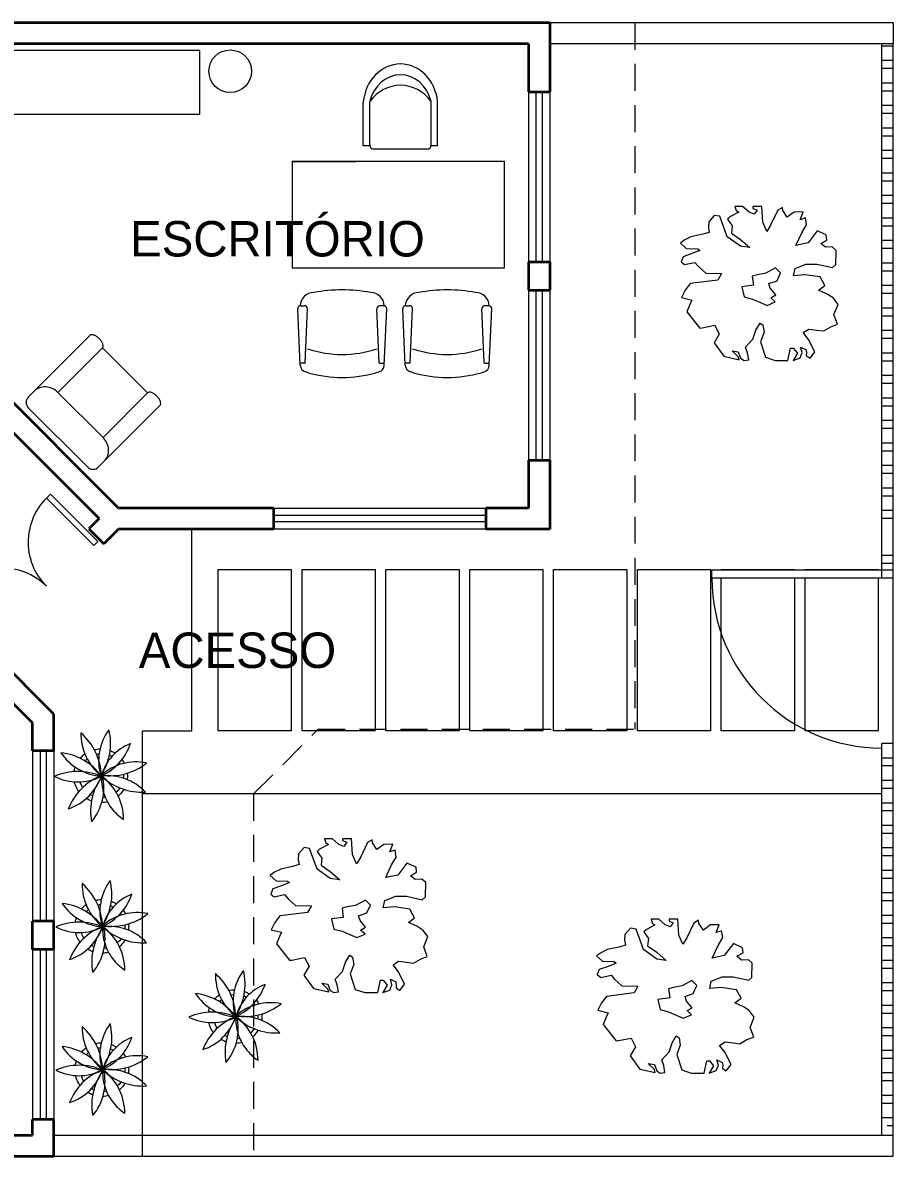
# Model space of a CAD drawing. Header units: millimetres. Extents: x 283.2 to 350.7, y 104.5 to 135.2.
# Drawn here: x 297.1 to 303.24, y 126.59 to 134.59 of the extents above; entities that cross this region are included whole.
import ezdxf

# ---------------------------------------------------------------- set-up
doc = ezdxf.new("R2010")
doc.units = ezdxf.units.MM
doc.linetypes.add('DASHED2', pattern=[9.525, 6.35, -3.175])
doc.layers.get('0').update_dxf_attribs({"lineweight": 0})
for name, color, linetype, lineweight in [('bajo', 5, 'Continuous', 13), ('carga', 6, 'Continuous', 35), ('muebles', 2, 'Continuous', 13), ('niveles', 40, 'Continuous', 0), ('proyecciones', 202, 'DASHED2', 0), ('puertas y ventanas', 73, 'Continuous', 0), ('árboles', 74, 'Continuous', 0)]:
    doc.layers.add(name, color=color, linetype=linetype, lineweight=lineweight)

# ---------------------------------------------------------------- blocks, each defined once
blk = doc.blocks.new('b arbol17')
for p, q in [((-0.306, 1.599), (-0.456, 1.599)), ((-0.456, 1.599), (-0.433, 1.519)), ((-0.18, 1.488), (-0.306, 1.599)), ((0.067, 1.599), (-0.105, 1.599)), ((-0.105, 1.599), (-0.105, 1.562)), ((-0.105, 1.562), (-0.025, 1.531)), ((0.085, 1.291), (0.067, 1.599)), ((0.47, 1.581), (0.378, 1.525)), ((0.476, 1.519), (0.47, 1.581)), ((-0.858, 1.427), (-0.968, 1.303)), ((-0.749, 1.408), (-0.858, 1.427)), ((-0.605, 1.008), (-0.749, 1.408)), ((-0.554, 1.396), (-0.6, 1.353)), ((-0.6, 1.353), (-0.508, 1.223)), ((-0.381, 1.488), (-0.554, 1.396)), ((-0.433, 1.519), (-0.381, 1.488)), ((-0.082, 1.451), (-0.18, 1.488)), ((-0.025, 1.531), (-0.082, 1.451)), ((0.378, 1.525), (0.24, 1.236)), ((0.562, 1.39), (0.476, 1.519)), ((0.7, 1.488), (0.562, 1.39)), ((0.872, 1.494), (0.7, 1.488)), ((0.815, 1.341), (0.872, 1.494)), ((0.918, 1.377), (0.815, 1.341)), ((0.941, 1.242), (0.918, 1.377)), ((-0.968, 1.303), (-0.973, 1.193)), ((-0.973, 1.193), (-0.956, 1.094)), ((-0.508, 1.223), (-0.525, 1.082)), ((0.165, 1.112), (0.085, 1.291)), ((0.24, 1.236), (0.165, 1.112)), ((0.849, 1.088), (0.941, 1.242)), ((1.148, 1.125), (0.97, 0.891)), ((1.326, 1.045), (1.148, 1.125)), ((-1.445, 0.94), (-1.519, 0.885)), ((-1.519, 0.885), (-1.405, 0.78)), ((-1.313, 1.008), (-1.445, 0.94)), ((-1.083, 1.057), (-1.313, 1.008)), ((-0.956, 1.094), (-1.083, 1.057)), ((-0.347, 0.823), (-0.605, 1.008)), ((-0.525, 1.082), (-0.347, 0.959)), ((-0.347, 0.959), (-0.163, 0.798)), ((0.734, 0.841), (0.849, 1.088)), ((0.97, 0.891), (0.734, 0.841)), ((1.217, 0.878), (1.338, 0.946)), ((1.338, 0.946), (1.326, 1.045)), ((-1.295, 0.681), (-1.468, 0.62)), ((-1.405, 0.78), (-1.18, 0.774)), ((-1.14, 0.743), (-1.295, 0.681)), ((-1.18, 0.774), (-1.14, 0.743)), ((-0.163, 0.798), (-0.347, 0.823)), ((1.309, 0.805), (1.217, 0.878)), ((1.441, 0.811), (1.309, 0.805)), ((1.516, 0.743), (1.441, 0.811)), ((1.51, 0.466), (1.516, 0.743)), ((-1.468, 0.62), (-1.508, 0.521)), ((-1.508, 0.521), (-1.439, 0.466)), ((-1.439, 0.466), (-1.238, 0.509)), ((-1.238, 0.509), (-1.169, 0.429)), ((0.717, 0.392), (0.93, 0.478)), ((0.93, 0.478), (1.142, 0.478)), ((1.142, 0.478), (1.447, 0.41)), ((1.447, 0.41), (1.51, 0.466)), ((-1.169, 0.429), (-1.025, 0.299)), ((-1.025, 0.299), (-0.715, 0.293)), ((-0.715, 0.293), (-0.789, 0.164)), ((-0.019, 0.269), (-0.117, 0.244)), ((-0.117, 0.244), (-0.094, 0.065)), ((0.148, 0.299), (-0.019, 0.269)), ((0.338, 0.404), (0.148, 0.299)), ((0.435, 0.306), (0.338, 0.404)), ((0.366, 0.152), (0.435, 0.306)), ((0.688, 0.25), (0.717, 0.392)), ((0.907, 0.269), (0.688, 0.25)), ((1.206, 0.225), (0.907, 0.269)), ((1.298, 0.059), (1.206, 0.225)), ((-1.33, 0.096), (-1.427, -0.033)), ((-0.789, 0.164), (-1.33, 0.096)), ((-0.094, 0.065), (-0.324, 0.035)), ((-0.324, 0.035), (-0.278, -0.163)), ((0.205, 0.096), (0.366, 0.152)), ((0.234, 0.004), (0.205, 0.096)), ((0.343, -0.126), (0.234, 0.004)), ((1.177, -0.033), (1.298, 0.059)), ((-1.427, -0.033), (-1.497, -0.175)), ((-1.497, -0.175), (-1.295, -0.224)), ((-0.278, -0.163), (-0.117, -0.206)), ((-0.117, -0.206), (-0.013, -0.249)), ((0.246, -0.181), (0.343, -0.126)), ((0.332, -0.261), (0.246, -0.181)), ((1.344, -0.107), (1.177, -0.033)), ((1.459, -0.181), (1.344, -0.107)), ((1.556, -0.31), (1.459, -0.181)), ((-1.336, -0.31), (-1.393, -0.452)), ((-1.295, -0.224), (-1.336, -0.31)), ((-0.013, -0.249), (0.171, -0.329)), ((0.171, -0.329), (0.332, -0.261)), ((1.476, -0.508), (1.556, -0.31)), ((-1.393, -0.452), (-1.14, -0.772)), ((1.545, -0.698), (1.476, -0.508)), ((-1.14, -0.772), (-1.094, -0.766)), ((-1.094, -0.766), (-0.847, -0.717)), ((-0.847, -0.717), (-0.761, -0.889)), ((-0.105, -0.988), (-0.048, -0.809)), ((-0.048, -0.809), (0.033, -0.674)), ((0.033, -0.674), (0.09, -0.711)), ((0.113, -0.853), (0.044, -1.037)), ((0.09, -0.711), (0.113, -0.853)), ((0.878, -0.859), (0.987, -0.791)), ((0.981, -0.994), (0.878, -0.859)), ((0.987, -0.791), (1.142, -0.809)), ((1.142, -0.809), (1.275, -0.828)), ((1.275, -0.828), (1.413, -0.748)), ((1.413, -0.748), (1.545, -0.698)), ((-0.761, -0.889), (-0.864, -1.062)), ((-0.864, -1.062), (-0.674, -1.321)), ((-0.249, -1.142), (-0.105, -0.988)), ((0.044, -1.037), (0.142, -1.339)), ((1.102, -1.234), (0.981, -0.994)), ((-0.674, -1.321), (-0.375, -1.388)), ((-0.393, -1.333), (-0.513, -1.216)), ((-0.513, -1.216), (-0.393, -1.234)), ((-0.393, -1.234), (-0.347, -1.358)), ((-0.209, -1.253), (-0.249, -1.142)), ((-0.186, -1.388), (-0.209, -1.253)), ((0.579, -1.401), (0.631, -1.161)), ((0.631, -1.161), (0.682, -1.161)), ((0.763, -1.259), (0.677, -1.401)), ((0.682, -1.161), (0.763, -1.259)), ((0.815, -1.352), (0.855, -1.247)), ((0.855, -1.247), (0.826, -1.142)), ((0.826, -1.142), (0.93, -1.191)), ((0.93, -1.191), (0.941, -1.247)), ((0.941, -1.247), (0.936, -1.308)), ((0.936, -1.308), (1.01, -1.358)), ((1.01, -1.358), (1.102, -1.234)), ((-0.375, -1.388), (-0.393, -1.333)), ((-0.347, -1.358), (-0.278, -1.401)), ((-0.278, -1.401), (-0.186, -1.388)), ((0.142, -1.339), (0.326, -1.401)), ((0.326, -1.401), (0.579, -1.401)), ((0.677, -1.401), (0.815, -1.352))]:
    blk.add_line(p, q)

msp = doc.modelspace()

# ---------------------------------------------------------------- linework, layer by layer
at = {"layer": 'bajo'}
for p, q in [((303.2416, 134.5859), (300.8166, 134.5859)), ((303.2416, 134.5859), (303.2416, 134.4359)), ((303.2416, 134.4359), (300.8166, 134.4359)), ((300.6666, 134.0984), (300.6666, 132.8984)), ((300.8166, 134.0984), (300.8166, 132.8984)), ((300.6666, 132.6984), (300.6666, 131.4984)), ((300.8166, 132.6984), (300.8166, 131.4984)), ((298.8666, 131.1609), (300.3666, 131.1609)), ((300.3666, 131.0109), (298.8666, 131.0109)), ((297.1666, 129.4465), (297.1666, 128.2465)), ((297.3166, 129.4465), (297.3166, 128.2465)), ((297.1666, 128.0465), (297.1666, 126.8465)), ((297.3166, 128.0465), (297.3166, 126.8465)), ((297.3166, 126.7359), (303.2416, 126.7359)), ((303.2416, 126.5859), (303.2416, 126.7359)), ((297.3166, 126.5859), (303.2416, 126.5859))]:
    msp.add_line(p, q, dxfattribs=at)
at = {"layer": 'carga'}
for p, q in [((300.8166, 134.5859), (283.2416, 134.5859)), ((300.8166, 134.5859), (300.8166, 134.0984)), ((300.6666, 134.4359), (296.7666, 134.4359)), ((300.6666, 134.4359), (300.6666, 134.0984)), ((300.6666, 134.0984), (300.8166, 134.0984)), ((300.6666, 132.8984), (300.6666, 132.6984)), ((300.6666, 132.8984), (300.8166, 132.8984)), ((300.8166, 132.8984), (300.8166, 132.6984)), ((300.6666, 132.6984), (300.8166, 132.6984)), ((297.7727, 131.1609), (296.8485, 132.0852)), ((297.6356, 131.0859), (296.7424, 131.9791)), ((300.6666, 131.4984), (300.6666, 131.1609)), ((300.6666, 131.4984), (300.8166, 131.4984)), ((300.8166, 131.4984), (300.8166, 131.0109)), ((298.8666, 131.1609), (297.7727, 131.1609)), ((298.8666, 131.1609), (298.8666, 131.0109)), ((300.3666, 131.1609), (300.3666, 131.0109)), ((300.6666, 131.1609), (300.3666, 131.1609)), ((297.6356, 131.0859), (297.5647, 131.015)), ((297.5647, 131.015), (297.6707, 130.909)), ((297.7727, 131.0109), (297.6707, 130.909)), ((298.8666, 131.0109), (297.7727, 131.0109)), ((300.8166, 131.0109), (300.3666, 131.0109)), ((297.1666, 129.6449), (295.8935, 130.918)), ((297.3166, 129.707), (296.8927, 130.1309)), ((297.3166, 129.4465), (297.3166, 129.707)), ((297.1666, 129.4465), (297.1666, 129.6449)), ((297.3166, 129.4465), (297.1666, 129.4465)), ((297.1666, 128.0465), (297.1666, 128.2465)), ((297.3166, 128.2465), (297.1666, 128.2465)), ((297.3166, 128.0465), (297.3166, 128.2465)), ((297.3166, 128.0465), (297.1666, 128.0465)), ((297.3166, 126.8465), (297.1666, 126.8465)), ((297.1666, 126.7359), (297.1666, 126.8465)), ((297.3166, 126.5859), (297.3166, 126.8465)), ((293.3416, 126.7359), (297.1666, 126.7359)), ((288.6666, 126.5859), (297.3166, 126.5859))]:
    msp.add_line(p, q, dxfattribs=at)
at = {"layer": 'muebles'}
for p, q in [((298.3479, 134.3907), (296.8479, 134.3907)), ((298.3479, 133.9407), (298.3479, 134.3907)), ((299.5007, 133.7177), (299.5007, 134.0261)), ((299.547, 133.7244), (299.547, 134.0293)), ((299.9793, 133.7244), (299.9793, 134.0293)), ((300.0256, 133.7177), (300.0256, 134.0293)), ((296.8479, 133.9407), (298.3479, 133.9407)), ((299.5474, 133.7177), (299.5007, 133.7177)), ((299.9531, 133.6944), (299.5732, 133.6944)), ((300.0256, 133.7177), (299.9793, 133.7177)), ((298.9984, 133.6059), (298.9984, 132.8559)), ((298.9984, 133.6059), (299.4484, 133.6059)), ((300.4984, 133.6059), (298.9984, 133.6059)), ((300.4984, 132.8559), (300.4984, 133.6059)), ((298.9984, 132.8559), (300.4984, 132.8559)), ((299.0555, 132.1684), (299.0378, 132.5674)), ((299.0625, 132.5871), (299.0827, 132.5871)), ((299.0904, 132.185), (299.1074, 132.5674)), ((299.6134, 132.185), (299.5964, 132.5674)), ((299.6413, 132.5871), (299.6211, 132.5871)), ((299.6483, 132.1684), (299.666, 132.5674)), ((299.7968, 132.1684), (299.7791, 132.5674)), ((299.8038, 132.5871), (299.824, 132.5871)), ((299.8317, 132.185), (299.8487, 132.5674)), ((300.3547, 132.185), (300.3377, 132.5674)), ((300.3826, 132.5871), (300.3624, 132.5871)), ((300.3896, 132.1684), (300.4073, 132.5674)), ((299.0891, 132.1838), (299.0535, 132.1838)), ((299.6147, 132.1838), (299.6455, 132.1838)), ((299.8304, 132.1838), (299.7996, 132.1838)), ((300.356, 132.1838), (300.3916, 132.1838)), ((299.1134, 132.1151), (299.0924, 132.1213)), ((299.5904, 132.1151), (299.6114, 132.1213)), ((299.8547, 132.1151), (299.8337, 132.1213)), ((300.3317, 132.1151), (300.3527, 132.1213))]:
    msp.add_line(p, q, dxfattribs=at)
at = {"layer": 'muebles', "linetype": 'Continuous'}
msp.add_lwpolyline([(297.5706, 132.379), (297.1377, 131.9457, 0.414209), (297.1377, 131.8661), (297.5534, 131.4509, 0.414209), (297.6329, 131.451), (298.0658, 131.8843, 0.174705), (298.0709, 131.8961, 0.104203), (298.0685, 131.9129, 0.064948), (298.0589, 131.932, 0.051099), (298.0437, 131.9506, 0.051099), (298.0251, 131.9658, 0.064948), (298.006, 131.9753, 0.104203), (297.9892, 131.9778, 0.174705), (297.9774, 131.9727), (297.659, 132.2907, 0.174705), (297.6641, 132.3025, 0.104203), (297.6617, 132.3193, 0.064948), (297.6521, 132.3384, 0.051099), (297.6369, 132.357, 0.051099), (297.6183, 132.3722, 0.064948), (297.5992, 132.3817, 0.104203), (297.5824, 132.3841, 0.174705)], format="xyb", close=True, dxfattribs=at)
msp.add_lwpolyline([(297.659, 132.2907), (297.3454, 131.9767), (297.6638, 131.6587), (297.9774, 131.9727)], dxfattribs=at)
for points in [[(297.3454, 131.9767, 0.089445), (297.3055, 132.0045, 0.094272), (297.2596, 132.0159, 0.102013), (297.2146, 132.0092, 0.108253), (297.1775, 131.9855, 0.108253)], [(297.6727, 131.4908, 0.108253), (297.6964, 131.528, 0.102013), (297.703, 131.5729, 0.094272), (297.6916, 131.6188, 0.089445), (297.6638, 131.6587, 0.089445)]]:
    msp.add_lwpolyline(points, format="xyb", dxfattribs=at)
at = {"layer": 'muebles'}
msp.add_circle((298.5616, 134.2431), 0.1505, dxfattribs=at)
for centre, radius, start, end in [((299.151, 132.5865), 0.0951, 89.64558, 179.28423), ((299.3519, 131.6212), 1.079, 79.29948, 100.70052), ((299.5528, 132.5865), 0.0951, 0.71576, 90.35442), ((299.8923, 132.5865), 0.0951, 89.64558, 179.28424), ((300.0932, 131.6212), 1.079, 79.29948, 100.70052), ((300.2941, 132.5865), 0.0951, 0.71576, 90.35442), ((299.0575, 132.568), 0.0197, 75.48464, 181.82916), ((299.0877, 132.568), 0.0197, 358.17083, 104.51535), ((299.6161, 132.568), 0.0197, 75.48464, 181.82916), ((299.6463, 132.568), 0.0197, 358.17083, 104.51535), ((299.7988, 132.568), 0.0197, 75.48465, 181.82916), ((299.829, 132.568), 0.0197, 358.17084, 104.51535), ((300.3574, 132.568), 0.0197, 75.48465, 181.82916), ((300.3876, 132.568), 0.0197, 358.17084, 104.51535), ((299.3518, 133.019), 0.7743, 251.58124, 288.41875), ((300.0933, 133.019), 0.7743, 251.58125, 288.41875), ((299.107, 132.1707), 0.0515, 182.54038, 253.58008), ((299.0891, 132.1851), 0.00129, 270, 357.45961), ((299.5969, 132.1707), 0.0515, 286.41992, 357.45961), ((299.6147, 132.1851), 0.00129, 182.54038, 270), ((299.8483, 132.1707), 0.0515, 182.54039, 253.58008), ((299.8304, 132.1851), 0.00129, 270, 357.45961), ((300.3382, 132.1707), 0.0515, 286.41992, 357.45961), ((300.356, 132.1851), 0.00129, 182.54039, 270), ((299.3519, 132.9735), 0.8909, 254.47479, 285.52521), ((300.0932, 132.9735), 0.8909, 254.47479, 285.52521)]:
    msp.add_arc(centre, radius, start, end, dxfattribs=at)
for centre, major_axis, start_param, end_param in [((299.7633, 133.9923), (0, -0.3021), 1.693833, 4.600285), ((299.7632, 133.962), (0, -0.2561), 1.836941, 4.446244), ((299.7632, 133.8215), (0, -0.3229), 2.270248, 4.012938), ((299.5732, 133.7244), (0, -0.03), 4.712389, 6.283185), ((299.9531, 133.7244), (0, -0.03), 0, 1.570796)]:
    msp.add_ellipse(centre, major_axis=major_axis, ratio=0.875, start_param=start_param, end_param=end_param, dxfattribs=at)
at = {"layer": 'niveles'}
for p, q in [((303.1616, 130.6668), (303.1616, 134.4359)), ((303.2416, 134.4207), (303.1616, 134.4207)), ((303.2416, 126.7359), (303.2416, 134.4359)), ((303.2416, 134.3181), (303.1616, 134.3181)), ((303.2416, 134.262), (303.1616, 134.262)), ((303.2416, 134.1593), (303.1616, 134.1593)), ((303.2416, 134.1032), (303.1616, 134.1032)), ((303.2416, 134.0006), (303.1616, 134.0006)), ((303.2416, 133.9445), (303.1616, 133.9445)), ((303.2416, 133.8418), (303.1616, 133.8418)), ((303.2416, 133.7857), (303.1616, 133.7857)), ((303.2416, 133.6831), (303.1616, 133.6831)), ((303.2416, 133.627), (303.1616, 133.627)), ((303.2416, 133.5243), (303.1616, 133.5243)), ((303.2416, 133.4682), (303.1616, 133.4682)), ((303.2416, 133.3656), (303.1616, 133.3656)), ((303.2416, 133.3095), (303.1616, 133.3095)), ((303.2416, 133.2068), (303.1616, 133.2068)), ((303.2416, 133.1507), (303.1616, 133.1507)), ((303.2416, 133.0481), (303.1616, 133.0481)), ((303.2416, 132.992), (303.1616, 132.992)), ((303.2416, 132.8893), (303.1616, 132.8893)), ((303.2416, 132.8332), (303.1616, 132.8332)), ((303.2416, 132.7306), (303.1616, 132.7306)), ((303.2416, 132.6745), (303.1616, 132.6745)), ((303.2416, 132.5718), (303.1616, 132.5718)), ((303.2416, 132.5157), (303.1616, 132.5157)), ((303.2416, 132.4131), (303.1616, 132.4131)), ((303.2416, 132.357), (303.1616, 132.357)), ((303.2416, 132.2543), (303.1616, 132.2543)), ((303.2416, 132.1982), (303.1616, 132.1982)), ((303.2416, 132.0956), (303.1616, 132.0956)), ((303.2416, 132.0395), (303.1616, 132.0395)), ((303.2416, 131.9368), (303.1616, 131.9368)), ((303.2416, 131.8807), (303.1616, 131.8807)), ((303.2416, 131.7781), (303.1616, 131.7781)), ((303.2416, 131.722), (303.1616, 131.722)), ((303.2416, 131.6193), (303.1616, 131.6193)), ((303.2416, 131.5632), (303.1616, 131.5632)), ((303.2416, 131.4606), (303.1616, 131.4606)), ((303.2416, 131.4045), (303.1616, 131.4045)), ((303.2416, 131.3018), (303.1616, 131.3018)), ((303.2416, 131.2457), (303.1616, 131.2457)), ((303.2416, 131.1431), (303.1616, 131.1431)), ((303.2416, 131.087), (303.1616, 131.087)), ((298.2886, 131.0109), (298.2886, 129.5859)), ((303.2416, 130.8256), (303.1616, 130.8256)), ((303.2416, 130.7695), (303.1616, 130.7695)), ((303.2416, 130.6668), (303.1616, 130.6668)), ((297.9416, 126.5859), (297.9416, 129.5859)), ((298.2886, 129.5859), (297.9416, 129.5859)), ((303.1616, 126.7359), (303.1616, 129.4995)), ((303.2416, 129.4995), (303.1616, 129.4995)), ((303.2416, 129.3968), (303.1616, 129.3968)), ((303.2416, 129.3407), (303.1616, 129.3407)), ((303.2416, 129.2381), (303.1616, 129.2381)), ((297.9416, 129.1465), (303.1616, 129.1465)), ((303.2416, 129.182), (303.1616, 129.182)), ((303.2416, 129.0793), (303.1616, 129.0793)), ((303.2416, 129.0232), (303.1616, 129.0232)), ((303.2416, 128.9206), (303.1616, 128.9206)), ((303.2416, 128.8645), (303.1616, 128.8645)), ((303.2416, 128.7618), (303.1616, 128.7618)), ((303.2416, 128.7057), (303.1616, 128.7057)), ((303.2416, 128.6031), (303.1616, 128.6031)), ((303.2416, 128.547), (303.1616, 128.547)), ((303.2416, 128.4443), (303.1616, 128.4443)), ((303.2416, 128.3882), (303.1616, 128.3882)), ((303.2416, 128.2856), (303.1616, 128.2856)), ((303.2416, 128.2295), (303.1616, 128.2295)), ((303.2416, 128.1268), (303.1616, 128.1268)), ((303.2416, 128.0707), (303.1616, 128.0707)), ((303.2416, 127.9681), (303.1616, 127.9681)), ((303.2416, 127.912), (303.1616, 127.912)), ((303.2416, 127.8093), (303.1616, 127.8093)), ((303.2416, 127.7532), (303.1616, 127.7532)), ((303.2416, 127.6506), (303.1616, 127.6506)), ((303.2416, 127.5945), (303.1616, 127.5945)), ((303.2416, 127.4918), (303.1616, 127.4918)), ((303.2416, 127.4357), (303.1616, 127.4357)), ((303.2416, 127.3331), (303.1616, 127.3331)), ((303.2416, 127.277), (303.1616, 127.277)), ((303.2416, 127.1743), (303.1616, 127.1743)), ((303.2416, 127.1182), (303.1616, 127.1182)), ((303.2416, 127.0156), (303.1616, 127.0156)), ((303.2416, 126.9595), (303.1616, 126.9595)), ((303.2416, 126.8568), (303.1616, 126.8568)), ((303.2416, 126.8007), (303.1981, 126.8007))]:
    msp.add_line(p, q, dxfattribs=at)
for points in [[(298.4771, 130.7272), (298.9928, 130.7272), (298.9928, 129.5882), (298.4771, 129.5882)], [(299.0688, 130.7272), (299.5846, 130.7272), (299.5846, 129.5882), (299.0688, 129.5882)], [(299.6605, 130.7272), (300.1763, 130.7272), (300.1763, 129.5882), (299.6605, 129.5882)], [(300.2522, 130.7272), (300.768, 130.7272), (300.768, 129.5882), (300.2522, 129.5882)], [(300.8439, 130.7272), (301.3597, 130.7272), (301.3597, 129.5882), (300.8439, 129.5882)], [(301.4356, 130.7272), (301.9514, 130.7272), (301.9514, 129.5882), (301.4356, 129.5882)]]:
    msp.add_lwpolyline(points, close=True, dxfattribs=at)
for points in [[(302.0273, 130.723), (302.0273, 130.7272), (302.5431, 130.7272), (302.5431, 130.723)], [(302.619, 130.723), (302.619, 130.7272), (303.1348, 130.7272), (303.1348, 130.723)], [(302.5431, 130.6668), (302.5431, 129.5882), (302.0273, 129.5882), (302.0273, 130.6668)], [(303.1348, 130.6668), (303.1348, 129.5882), (302.619, 129.5882), (302.619, 130.6668)]]:
    msp.add_lwpolyline(points, dxfattribs=at)
at = {"layer": 'proyecciones', "ltscale": 0.03}
for p, q in [((301.4166, 134.5859), (301.4166, 129.6009)), ((298.7266, 129.1442), (299.1833, 129.6009)), ((299.1833, 129.6009), (301.4221, 129.6009)), ((298.7266, 129.1442), (298.7266, 126.5859))]:
    msp.add_line(p, q, dxfattribs=at)
at = {"layer": 'puertas y ventanas'}
for p, q in [((300.7196, 134.0984), (300.7196, 132.8984)), ((300.7636, 134.0984), (300.7636, 132.8984)), ((300.7196, 132.6984), (300.7196, 131.4984)), ((300.7636, 132.6984), (300.7636, 131.4984)), ((297.2641, 131.2307), (297.5996, 130.8953)), ((297.2937, 131.2577), (297.6278, 130.9236)), ((300.3666, 131.1079), (298.8666, 131.1079)), ((300.3666, 131.0639), (298.8666, 131.0639)), ((297.5996, 130.8953), (297.6278, 130.9236)), ((303.2416, 130.723), (301.9616, 130.723)), ((301.9616, 130.6668), (301.9616, 130.723)), ((303.2416, 130.6668), (301.9616, 130.6668)), ((297.2196, 129.4465), (297.2196, 128.2465)), ((297.2636, 129.4465), (297.2636, 128.2465)), ((297.2636, 129.4465), (297.2636, 128.2465)), ((297.2196, 128.0465), (297.2196, 126.8465)), ((297.2636, 128.0465), (297.2636, 126.8465))]:
    msp.add_line(p, q, dxfattribs=at)
for centre, radius, start, end in [((297.5753, 130.9196), 0.44, 129.78409, 225), ((296.953, 130.2973), 0.44, 45, 140.21591), ((303.1616, 130.6668), 1.2, 180, 270)]:
    msp.add_arc(centre, radius, start, end, dxfattribs=at)
at = {"layer": 'árboles', "linetype": 'Continuous'}
for points in [[(297.6521, 129.2713, 0.103054), (297.6114, 129.4379, 0.103089), (297.5076, 129.5745, 0.116445), (297.544, 129.4058, 0.116489)], [(297.6482, 129.271, 0.103081), (297.7108, 129.4277, 0.103069), (297.7056, 129.5964, 0.116479), (297.6385, 129.4404, 0.116464)], [(297.6524, 129.2718, 0.103098), (297.7788, 129.3636, 0.103057), (297.858, 129.4983, 0.1165), (297.7285, 129.4094, 0.116448)], [(297.653, 129.2689, 0.103066), (297.5271, 129.3813, 0.103096), (297.3668, 129.4341, 0.116459), (297.4904, 129.3177, 0.116496)], [(297.6523, 129.2761, 0.103091), (297.8208, 129.2857, 0.103074), (297.9715, 129.3617, 0.11649), (297.8018, 129.3566, 0.116468)], [(297.6518, 129.2674, 0.103091), (297.4866, 129.3019, 0.103091), (297.3214, 129.2674, 0.116489), (297.4866, 129.2284, 0.116489)], [(297.6523, 129.2718, 0.103096), (297.5112, 129.1793, 0.103062), (297.4187, 129.0381, 0.116497), (297.5631, 129.1274, 0.116454)], [(297.6596, 129.2718, 0.101826), (297.5874, 129.117, 0.101811), (297.5821, 128.9463, 0.116473), (297.6593, 129.0999, 0.116454)], [(297.6524, 129.2718, 0.086969), (297.6671, 129.1526, 0.086986), (297.7214, 129.0455, 0.087005), (297.8089, 128.9633, 0.116456), (297.7671, 129.1361, 0.116489)], [(297.6523, 129.2694, 0.103075), (297.7958, 129.1805, 0.103102), (297.9628, 129.1563, 0.116469), (297.8209, 129.2495, 0.116502)], [(297.6608, 128.2082, 0.103054), (297.6202, 128.3749, 0.103089), (297.5164, 128.5114, 0.116445), (297.5528, 128.3427, 0.116489)], [(297.657, 128.2079, 0.103081), (297.7196, 128.3646, 0.103069), (297.7144, 128.5333, 0.116479), (297.6473, 128.3774, 0.116464)], [(297.6611, 128.2088, 0.103098), (297.7876, 128.3005, 0.103057), (297.8668, 128.4352, 0.1165), (297.7373, 128.3463, 0.116448)], [(297.6617, 128.2058, 0.103066), (297.5359, 128.3182, 0.103096), (297.3756, 128.3711, 0.116459), (297.4992, 128.2546, 0.116496)], [(297.6611, 128.2131, 0.103091), (297.8296, 128.2226, 0.103074), (297.9803, 128.2986, 0.11649), (297.8106, 128.2935, 0.116468)], [(297.6606, 128.2044, 0.103091), (297.4954, 128.2388, 0.103091), (297.3302, 128.2044, 0.116489), (297.4954, 128.1653, 0.116489)], [(297.6611, 128.2088, 0.103096), (297.52, 128.1163, 0.103062), (297.4275, 127.9751, 0.116497), (297.5719, 128.0643, 0.116454)], [(297.6684, 128.2087, 0.101826), (297.5961, 128.054, 0.101811), (297.5909, 127.8833, 0.116473), (297.6681, 128.0369, 0.116454)], [(297.6612, 128.2087, 0.086969), (297.6758, 128.0895, 0.086986), (297.7302, 127.9824, 0.087005), (297.8177, 127.9002, 0.116456), (297.7759, 128.073, 0.116489)], [(297.6611, 128.2063, 0.103075), (297.8046, 128.1175, 0.103102), (297.9716, 128.0933, 0.116469), (297.8297, 128.1865, 0.116502)], [(298.6012, 127.5722, 0.103054), (298.5606, 127.7388, 0.103089), (298.4568, 127.8754, 0.116445), (298.4932, 127.7067, 0.116489)], [(298.5974, 127.5719, 0.103081), (298.66, 127.7286, 0.103069), (298.6547, 127.8973, 0.116479), (298.5876, 127.7414, 0.116464)], [(298.6015, 127.5727, 0.103098), (298.7279, 127.6645, 0.103057), (298.8072, 127.7992, 0.1165), (298.6776, 127.7103, 0.116448)], [(298.6021, 127.5698, 0.103066), (298.4762, 127.6822, 0.103096), (298.316, 127.735, 0.116459), (298.4395, 127.6186, 0.116496)], [(298.601, 127.5683, 0.103091), (298.4358, 127.6028, 0.103091), (298.2706, 127.5683, 0.116489), (298.4358, 127.5293, 0.116489)], [(298.6015, 127.5771, 0.103091), (298.77, 127.5866, 0.103074), (298.9206, 127.6626, 0.11649), (298.751, 127.6575, 0.116468)], [(297.657, 127.1975, 0.103081), (297.7196, 127.3543, 0.103069), (297.7144, 127.523, 0.116479), (297.6473, 127.367, 0.116464)], [(298.6015, 127.5727, 0.103096), (298.4604, 127.4802, 0.103062), (298.3679, 127.339, 0.116497), (298.5123, 127.4283, 0.116454)], [(298.6087, 127.5727, 0.101826), (298.5365, 127.418, 0.101811), (298.5313, 127.2473, 0.116473), (298.6084, 127.4008, 0.116454)], [(298.6015, 127.5727, 0.086969), (298.6162, 127.4535, 0.086986), (298.6706, 127.3464, 0.087005), (298.7581, 127.2642, 0.116456), (298.7162, 127.437, 0.116489)], [(298.6015, 127.5703, 0.103075), (298.7449, 127.4814, 0.103102), (298.912, 127.4573, 0.116469), (298.7701, 127.5505, 0.116502)], [(297.6608, 127.1978, 0.103054), (297.6202, 127.3645, 0.103089), (297.5164, 127.5011, 0.116445), (297.5528, 127.3324, 0.116489)], [(297.6617, 127.1955, 0.103066), (297.5359, 127.3079, 0.103096), (297.3756, 127.3607, 0.116459), (297.4992, 127.2443, 0.116496)], [(297.6611, 127.1984, 0.103098), (297.7876, 127.2902, 0.103057), (297.8668, 127.4249, 0.1165), (297.7373, 127.3359, 0.116448)], [(297.6611, 127.2027, 0.103091), (297.8296, 127.2123, 0.103074), (297.9803, 127.2883, 0.11649), (297.8106, 127.2832, 0.116468)], [(297.6606, 127.194, 0.103091), (297.4954, 127.2284, 0.103091), (297.3302, 127.194, 0.116489), (297.4954, 127.155, 0.116489)], [(297.6611, 127.1984, 0.103096), (297.52, 127.1059, 0.103062), (297.4275, 126.9647, 0.116497), (297.5719, 127.054, 0.116454)], [(297.6684, 127.1984, 0.101826), (297.5961, 127.0436, 0.101811), (297.5909, 126.8729, 0.116473), (297.6681, 127.0265, 0.116454)], [(297.6612, 127.1984, 0.086969), (297.6758, 127.0792, 0.086986), (297.7302, 126.9721, 0.087005), (297.8177, 126.8899, 0.116456), (297.7759, 127.0626, 0.116489)], [(297.6611, 127.196, 0.103075), (297.8046, 127.1071, 0.103102), (297.9716, 127.0829, 0.116469), (297.8297, 127.1761, 0.116502)]]:
    msp.add_lwpolyline(points, format="xyb", close=True, dxfattribs=at)
for points in [[(297.6024, 129.4558, -0.053778), (297.6427, 129.461, -0.053778)], [(297.7139, 129.4486, -0.007162), (297.719, 129.4466, -0.04551), (297.7495, 129.4305, -0.04551)], [(297.5023, 129.3945, -0.01961), (297.5124, 129.4055, -0.040101), (297.5355, 129.4251)], [(297.5364, 129.3758, -0.013709), (297.5422, 129.382, -0.020594), (297.5517, 129.3907)], [(297.6178, 129.4238, -0.030144), (297.6363, 129.4268, -0.030144)], [(297.7088, 129.417, -0.005462), (297.7119, 129.4158, -0.027751), (297.7275, 129.4083, -0.027751)], [(297.7785, 129.3633, -0.021721), (297.7859, 129.352, -0.021721)], [(297.7975, 129.3859, -0.04102), (297.8142, 129.3597)], [(297.4592, 129.3009, -0.042856), (297.4669, 129.3324, -0.042856)], [(297.4995, 129.3017, -0.016061), (297.5017, 129.3114, -0.016061)], [(297.8077, 129.2824, -0.016949), (297.8081, 129.2718, -0.02823), (297.8071, 129.2543, -0.02823)], [(297.8351, 129.2898, -0.024307), (297.836, 129.2714, -0.035638), (297.8341, 129.2444, -0.035638)], [(297.493, 129.1599, -0.058947), (297.4713, 129.1988, -0.042188), (297.4616, 129.2293, -0.042188)], [(297.5207, 129.1885, -0.042822), (297.5085, 129.2122, -0.028142), (297.5027, 129.2288, -0.028142)], [(297.5904, 129.1289, -0.031186), (297.5731, 129.1377, -0.031186)], [(297.7822, 129.1858, -0.050072), (297.7625, 129.1616, -0.013625), (297.7563, 129.1558, -0.013625)], [(297.8101, 129.1756, -0.064076), (297.7805, 129.1373, -0.01734), (297.7709, 129.1283, -0.01734)], [(297.5823, 129.0929, -0.011973), (297.5739, 129.0962, -0.042198), (297.5455, 129.1109, -0.042198)], [(297.6942, 129.0879, -0.053096), (297.6545, 129.0819, -0.053096)], [(297.6795, 129.1184, -0.027036), (297.6628, 129.1164, -0.027036)], [(297.5111, 128.3315, -0.01961), (297.5212, 128.3424, -0.040101), (297.5443, 128.3621)], [(297.5452, 128.3127, -0.013709), (297.551, 128.3189, -0.020594), (297.5605, 128.3276)], [(297.6112, 128.3927, -0.053778), (297.6515, 128.3979, -0.053778)], [(297.6266, 128.3607, -0.030144), (297.6451, 128.3638, -0.030144)], [(297.7176, 128.354, -0.005462), (297.7207, 128.3527, -0.027751), (297.7363, 128.3452, -0.027751)], [(297.7227, 128.3855, -0.007162), (297.7278, 128.3835, -0.04551), (297.7583, 128.3675, -0.04551)], [(297.8063, 128.3229, -0.04102), (297.823, 128.2966)], [(297.468, 128.2379, -0.042856), (297.4757, 128.2694, -0.042856)], [(297.5083, 128.2386, -0.016061), (297.5105, 128.2484, -0.016061)], [(297.7872, 128.3002, -0.021721), (297.7947, 128.2889, -0.021721)], [(297.5018, 128.0969, -0.058947), (297.4801, 128.1358, -0.042188), (297.4704, 128.1662, -0.042188)], [(297.5295, 128.1255, -0.042822), (297.5173, 128.1491, -0.028142), (297.5115, 128.1657, -0.028142)], [(297.8165, 128.2193, -0.016949), (297.8169, 128.2088, -0.02823), (297.8159, 128.1912, -0.02823)], [(297.8439, 128.2267, -0.024307), (297.8448, 128.2083, -0.035638), (297.8429, 128.1814, -0.035638)], [(297.791, 128.1227, -0.050072), (297.7713, 128.0986, -0.013625), (297.7651, 128.0928, -0.013625)], [(297.8189, 128.1126, -0.064076), (297.7893, 128.0742, -0.01734), (297.7797, 128.0653, -0.01734)], [(297.5911, 128.0299, -0.011973), (297.5827, 128.0331, -0.042198), (297.5543, 128.0478, -0.042198)], [(297.5991, 128.0658, -0.031186), (297.5819, 128.0747, -0.031186)], [(297.703, 128.0248, -0.053096), (297.6633, 128.0189, -0.053096)], [(297.6883, 128.0553, -0.027036), (297.6716, 128.0533, -0.027036)], [(298.5515, 127.7567, -0.053778), (298.5918, 127.7619, -0.053778)], [(298.4514, 127.6955, -0.01961), (298.4615, 127.7064, -0.040101), (298.4846, 127.7261)], [(298.4855, 127.6767, -0.013709), (298.4914, 127.6829, -0.020594), (298.5008, 127.6916)], [(298.567, 127.7247, -0.030144), (298.5855, 127.7277, -0.030144)], [(298.6579, 127.718, -0.005462), (298.6611, 127.7167, -0.027751), (298.6767, 127.7092, -0.027751)], [(298.6631, 127.7495, -0.007162), (298.6681, 127.7475, -0.04551), (298.6986, 127.7315, -0.04551)], [(298.7467, 127.6868, -0.04102), (298.7633, 127.6606)], [(298.4083, 127.6019, -0.042856), (298.4161, 127.6334, -0.042856)], [(298.4486, 127.6026, -0.016061), (298.4509, 127.6123, -0.016061)], [(298.7276, 127.6642, -0.021721), (298.7351, 127.6529, -0.021721)], [(298.4422, 127.4609, -0.058947), (298.4204, 127.4997, -0.042188), (298.4107, 127.5302, -0.042188)], [(298.4699, 127.4895, -0.042822), (298.4576, 127.5131, -0.028142), (298.4518, 127.5297, -0.028142)], [(298.7569, 127.5833, -0.016949), (298.7572, 127.5727, -0.02823), (298.7562, 127.5552, -0.02823)], [(298.7843, 127.5907, -0.024307), (298.7852, 127.5723, -0.035638), (298.7833, 127.5454, -0.035638)], [(298.7313, 127.4867, -0.050072), (298.7116, 127.4626, -0.013625), (298.7055, 127.4567, -0.013625)], [(298.7592, 127.4765, -0.064076), (298.7296, 127.4382, -0.01734), (298.72, 127.4292, -0.01734)], [(297.6112, 127.3824, -0.053778), (297.6515, 127.3876, -0.053778)], [(297.7227, 127.3752, -0.007162), (297.7278, 127.3732, -0.04551), (297.7583, 127.3571, -0.04551)], [(298.5315, 127.3938, -0.011973), (298.523, 127.3971, -0.042198), (298.4946, 127.4118, -0.042198)], [(298.5395, 127.4298, -0.031186), (298.5222, 127.4386, -0.031186)], [(298.6434, 127.3888, -0.053096), (298.6036, 127.3829, -0.053096)], [(298.6286, 127.4193, -0.027036), (298.6119, 127.4173, -0.027036)], [(297.5111, 127.3211, -0.01961), (297.5212, 127.3321, -0.040101), (297.5443, 127.3517)], [(297.5452, 127.3024, -0.013709), (297.551, 127.3086, -0.020594), (297.5605, 127.3173)], [(297.6266, 127.3504, -0.030144), (297.6451, 127.3534, -0.030144)], [(297.7176, 127.3436, -0.005462), (297.7207, 127.3424, -0.027751), (297.7363, 127.3349, -0.027751)], [(297.7872, 127.2898, -0.021721), (297.7947, 127.2786, -0.021721)], [(297.8063, 127.3125, -0.04102), (297.823, 127.2863)], [(297.468, 127.2275, -0.042856), (297.4757, 127.259, -0.042856)], [(297.5083, 127.2282, -0.016061), (297.5105, 127.238, -0.016061)], [(297.8165, 127.209, -0.016949), (297.8169, 127.1984, -0.02823), (297.8159, 127.1809, -0.02823)], [(297.8439, 127.2164, -0.024307), (297.8448, 127.198, -0.035638), (297.8429, 127.171, -0.035638)], [(297.5018, 127.0865, -0.058947), (297.4801, 127.1254, -0.042188), (297.4704, 127.1558, -0.042188)], [(297.5295, 127.1151, -0.042822), (297.5173, 127.1388, -0.028142), (297.5115, 127.1553, -0.028142)], [(297.5991, 127.0555, -0.031186), (297.5819, 127.0643, -0.031186)], [(297.6883, 127.045, -0.027036), (297.6716, 127.043, -0.027036)], [(297.791, 127.1123, -0.050072), (297.7713, 127.0882, -0.013625), (297.7651, 127.0824, -0.013625)], [(297.8189, 127.1022, -0.064076), (297.7893, 127.0639, -0.01734), (297.7797, 127.0549, -0.01734)], [(297.5911, 127.0195, -0.011973), (297.5827, 127.0228, -0.042198), (297.5543, 127.0375, -0.042198)], [(297.703, 127.0145, -0.053096), (297.6633, 127.0085, -0.053096)]]:
    msp.add_lwpolyline(points, format="xyb", dxfattribs=at)

# ---------------------------------------------------------------- block references
at = {"layer": 'árboles', "xscale": 0.3618260168782967, "yscale": 0.3618260168783252, "zscale": 0.3618260168783229}
for p in [(302.2887, 132.7099), (299.3931, 128.2484), (301.6974, 127.68)]:
    msp.add_blockref('b arbol17', p, dxfattribs=at)

# ---------------------------------------------------------------- texts
for s, p in [('ESCRITÓRIO', (297.8549, 132.936)), ('ACESSO', (297.9161, 130.0321))]:
    msp.add_text(s, height=0.25).set_placement(p)

doc.saveas('drawing.dxf')
